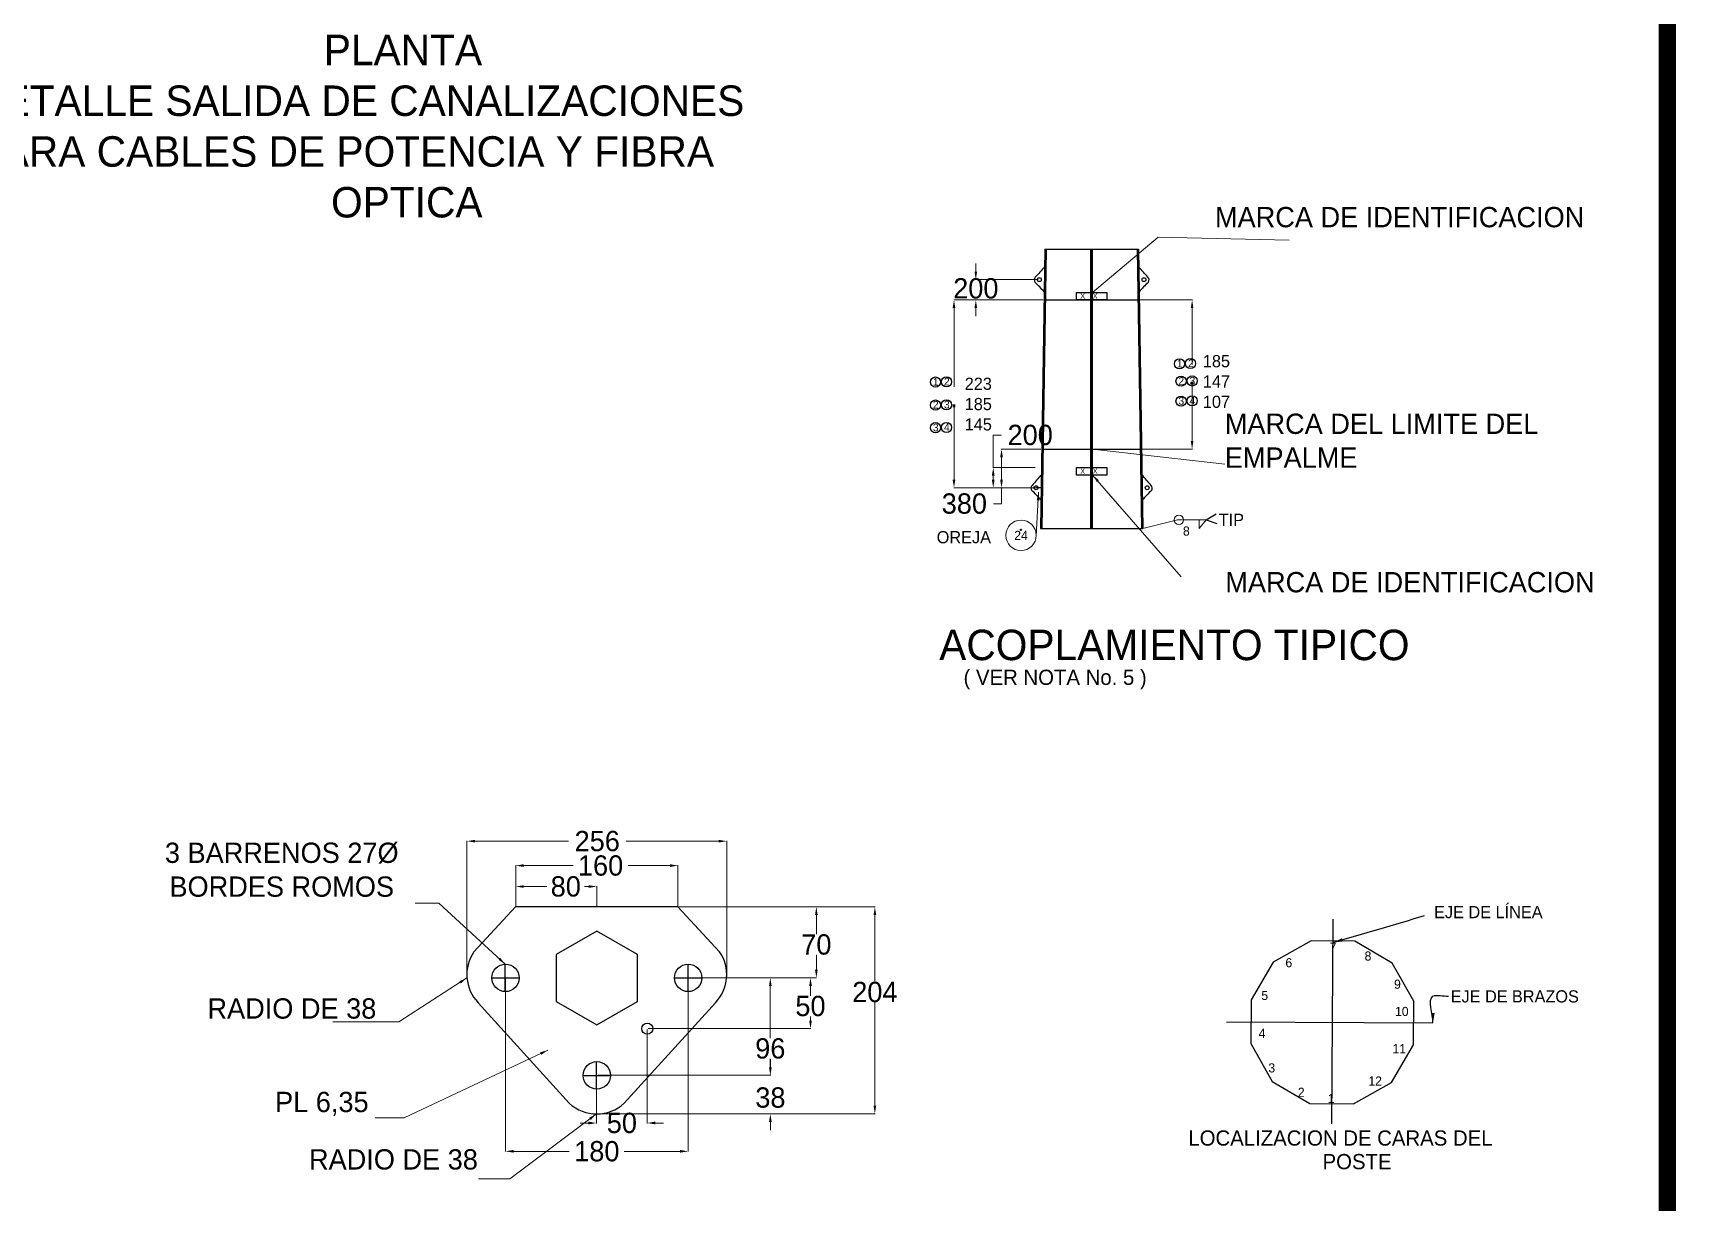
# Model space of a CAD drawing. Header units: centimetres. Extents: x 14 to 66415, y 14 to 43040.
# Drawn here: x 50217 to 66415, y 11379 to 22898 of the extents above; entities that cross this region are included whole.
import ezdxf
from ezdxf.enums import TextEntityAlignment as Align

# ---------------------------------------------------------------- set-up
doc = ezdxf.new("R2010")
doc.units = ezdxf.units.CM
doc.header["$LTSCALE"] = 10
doc.header["$MEASUREMENT"] = 0
doc.layers.get('0').update_dxf_attribs({"linetype": 'CONTINUOUS'})
doc.layers.get('DEFPOINTS').update_dxf_attribs({"color": 2, "linetype": 'CONTINUOUS'})
for name, color, linetype in [('ACERO1', 144, 'CONTINUOUS'), ('ACOT', 7, 'CONTINUOUS'), ('DIMENCIONES', 252, 'CONTINUOUS'), ('EXTERNO', 131, 'CONTINUOUS'), ('MARCO', 7, 'CONTINUOUS'), ('TEXT', 7, 'CONTINUOUS'), ('TEXTOS', 7, 'CONTINUOUS')]:
    doc.layers.add(name, color=color, linetype=linetype)
doc.styles.get("Standard").update_dxf_attribs({"font": ''})
doc.styles.get('Standard').set_extended_font_data('Zurich Ex BT')
doc.dimstyles.get("Standard").update_dxf_attribs({"dimtxt": 200, "dimasz": 80, "dimexe": 3, "dimexo": 10, "dimgap": 0.09, "dimtad": 0, "dimtih": 1, "dimtoh": 1, "dimzin": 0, "dimdsep": 46, "dimtxsty": 'Standard', "dimcen": 0.09, "dimclrd": 256, "dimclre": 256, "dimclrt": 256, "dimadec": 0, "dimazin": 0, "dimtfac": 1, "dimtofl": 0, "dimtmove": 0, "dimatfit": 3, "dimfxl": 0, "dimtolj": 1, "dimtzin": 0, "dimlwd": 0, "dimlwe": 0, "dimarcsym": 0})

# ---------------------------------------------------------------- blocks, each defined once
blk = doc.blocks.new('*D16')
at = {"layer": 'DEFPOINTS', "color": 0}
for p in [(56576, 14694), (54976, 14288), (56576, 14288)]:
    blk.add_point(p, dxfattribs=at)
at = {"layer": 'DIMENCIONES', "lineweight": 0}
for p, q in [((54976, 14298), (54976, 14697)), ((55056, 14694), (55542, 14694)), ((56496, 14694), (56084, 14694)), ((56576, 14298), (56576, 14697))]:
    blk.add_line(p, q, dxfattribs=at)
at = {"layer": 'DIMENCIONES'}
for points in [[(55056, 14708), (55056, 14681), (54976, 14694)], [(56496, 14708), (56496, 14681), (56576, 14694)]]:
    blk.add_solid(points, dxfattribs=at)
at = {"layer": 'DIMENCIONES', "insert": (55813, 14694), "char_height": 200, "attachment_point": 5}
blk.add_mtext('\\A1;160', dxfattribs=at)
blk = doc.blocks.new('*D17')
at = {"layer": 'DEFPOINTS', "color": 0}
for p in [(57056, 14935), (54496, 13588), (57056, 13588)]:
    blk.add_point(p, dxfattribs=at)
at = {"layer": 'DIMENCIONES', "lineweight": 0}
for p, q in [((54496, 13598), (54496, 14938)), ((54576, 14935), (55497, 14935)), ((56976, 14935), (56064, 14935)), ((57056, 13598), (57056, 14938))]:
    blk.add_line(p, q, dxfattribs=at)
at = {"layer": 'DIMENCIONES'}
for points in [[(54576, 14948), (54576, 14922), (54496, 14935)], [(56976, 14948), (56976, 14922), (57056, 14935)]]:
    blk.add_solid(points, dxfattribs=at)
at = {"layer": 'DIMENCIONES', "insert": (55780, 14935), "char_height": 200, "attachment_point": 5}
blk.add_mtext('\\A1;256', dxfattribs=at)
blk = doc.blocks.new('*D18')
at = {"layer": 'DEFPOINTS', "color": 0}
for p in [(54976, 14488), (54976, 14288), (55776, 14288)]:
    blk.add_point(p, dxfattribs=at)
at = {"layer": 'DIMENCIONES', "lineweight": 0}
for p, q in [((54976, 14298), (54976, 14491)), ((55056, 14488), (55284, 14488)), ((55696, 14488), (55655, 14488)), ((55776, 14298), (55776, 14491))]:
    blk.add_line(p, q, dxfattribs=at)
at = {"layer": 'DIMENCIONES'}
for points in [[(55056, 14501), (55056, 14475), (54976, 14488)], [(55696, 14501), (55696, 14475), (55776, 14488)]]:
    blk.add_solid(points, dxfattribs=at)
at = {"layer": 'DIMENCIONES', "insert": (55470, 14488), "char_height": 200, "attachment_point": 5}
blk.add_mtext('\\A1;80', dxfattribs=at)
blk = doc.blocks.new('*D19')
at = {"layer": 'DEFPOINTS', "color": 0}
for p in [(56576, 14288), (56676, 13588), (57940, 13588)]:
    blk.add_point(p, dxfattribs=at)
at = {"layer": 'DIMENCIONES', "lineweight": 0}
for p, q in [((56586, 14288), (57943, 14288)), ((57940, 14208), (57940, 14018)), ((57940, 13668), (57940, 13814)), ((56686, 13588), (57943, 13588))]:
    blk.add_line(p, q, dxfattribs=at)
at = {"layer": 'DIMENCIONES'}
for points in [[(57927, 14208), (57953, 14208), (57940, 14288)], [(57927, 13668), (57953, 13668), (57940, 13588)]]:
    blk.add_solid(points, dxfattribs=at)
at = {"layer": 'DIMENCIONES', "insert": (57940, 13916), "char_height": 200, "attachment_point": 5}
blk.add_mtext('\\A1;70', dxfattribs=at)
blk = doc.blocks.new('*D20')
at = {"layer": 'DEFPOINTS', "color": 0}
for p in [(56676, 13588), (56273, 13088), (57882, 13088)]:
    blk.add_point(p, dxfattribs=at)
at = {"layer": 'DIMENCIONES', "lineweight": 0}
for p, q in [((56686, 13588), (57885, 13588)), ((57882, 13508), (57882, 13412)), ((57882, 13168), (57882, 13208)), ((56283, 13088), (57885, 13088))]:
    blk.add_line(p, q, dxfattribs=at)
at = {"layer": 'DIMENCIONES'}
for points in [[(57869, 13508), (57896, 13508), (57882, 13588)], [(57869, 13168), (57896, 13168), (57882, 13088)]]:
    blk.add_solid(points, dxfattribs=at)
at = {"layer": 'DIMENCIONES', "insert": (57882, 13310), "char_height": 200, "attachment_point": 5}
blk.add_mtext('\\A1;50', dxfattribs=at)
blk = doc.blocks.new('*D21')
at = {"layer": 'DEFPOINTS', "color": 0}
for p in [(55776, 12628), (57487, 12628), (55776, 12248)]:
    blk.add_point(p, dxfattribs=at)
at = {"layer": 'DIMENCIONES', "lineweight": 0}
for p, q in [((57487, 12708), (57487, 12788)), ((55786, 12628), (57490, 12628)), ((55786, 12248), (57490, 12248)), ((57487, 12168), (57487, 12088))]:
    blk.add_line(p, q, dxfattribs=at)
at = {"layer": 'DIMENCIONES'}
for points in [[(57473, 12708), (57500, 12708), (57487, 12628)], [(57473, 12168), (57500, 12168), (57487, 12248)]]:
    blk.add_solid(points, dxfattribs=at)
at = {"layer": 'DIMENCIONES', "insert": (57487, 12408), "char_height": 200, "attachment_point": 5}
blk.add_mtext('\\A1;38', dxfattribs=at)
blk = doc.blocks.new('*D22')
at = {"layer": 'DEFPOINTS', "color": 0}
for p in [(55776, 14288), (55776, 12248), (58517, 12248)]:
    blk.add_point(p, dxfattribs=at)
at = {"layer": 'DIMENCIONES', "lineweight": 0}
for p, q in [((55786, 14288), (58520, 14288)), ((58517, 14208), (58517, 13550)), ((58517, 12328), (58517, 13346)), ((55786, 12248), (58520, 12248))]:
    blk.add_line(p, q, dxfattribs=at)
at = {"layer": 'DIMENCIONES'}
for points in [[(58504, 14208), (58530, 14208), (58517, 14288)], [(58504, 12328), (58530, 12328), (58517, 12248)]]:
    blk.add_solid(points, dxfattribs=at)
at = {"layer": 'DIMENCIONES', "insert": (58517, 13448), "char_height": 200, "attachment_point": 5}
blk.add_mtext('\\A1;204', dxfattribs=at)
blk = doc.blocks.new('*D106')
at = {"layer": 'DEFPOINTS', "color": 0}
for p in [(60185, 20267), (59297, 18417), (60162, 18417)]:
    blk.add_point(p, dxfattribs=at)
at = {"layer": 'TEXTOS', "lineweight": 0}
for p, q in [((60175, 20267), (59294, 20267)), ((59297, 20187), (59297, 19410)), ((59297, 18497), (59297, 19209)), ((60152, 18417), (59294, 18417))]:
    blk.add_line(p, q, dxfattribs=at)
at = {"layer": 'TEXTOS'}
for points in [[(59283, 20187), (59310, 20187), (59297, 20267)], [(59283, 18497), (59310, 18497), (59297, 18417)]]:
    blk.add_solid(points, dxfattribs=at)
at = {"layer": 'TEXTOS', "insert": (59297, 19309), "char_height": 200, "attachment_point": 5}
blk.add_mtext('\\A1;.', dxfattribs=at)
blk = doc.blocks.new('*D146')
at = {"layer": 'DEFPOINTS', "color": 0}
for p in [(60162, 18797), (59765, 18417), (60156, 18417)]:
    blk.add_point(p, dxfattribs=at)
at = {"layer": 'DIMENCIONES', "lineweight": 0}
for p, q in [((60152, 18797), (59762, 18797)), ((59765, 18717), (59765, 18497)), ((60146, 18417), (59762, 18417)), ((59765, 18417), (59765, 18260)), ((59765, 18260), (59685, 18260))]:
    blk.add_line(p, q, dxfattribs=at)
at = {"layer": 'DIMENCIONES'}
for points in [[(59752, 18717), (59779, 18717), (59765, 18797)], [(59752, 18497), (59779, 18497), (59765, 18417)]]:
    blk.add_solid(points, dxfattribs=at)
at = {"layer": 'DIMENCIONES', "insert": (59399, 18260), "char_height": 200, "attachment_point": 5}
blk.add_mtext('\\A1;380', dxfattribs=at)
blk = doc.blocks.new('*D147')
at = {"layer": 'DEFPOINTS', "color": 0}
for p in [(61122, 20267), (61146, 18797), (61644, 18797)]:
    blk.add_point(p, dxfattribs=at)
at = {"layer": 'DIMENCIONES', "lineweight": 0}
for p, q in [((61132, 20267), (61647, 20267)), ((61644, 20187), (61644, 19632)), ((61644, 18877), (61644, 19432)), ((61156, 18797), (61647, 18797))]:
    blk.add_line(p, q, dxfattribs=at)
at = {"layer": 'DIMENCIONES'}
for points in [[(61631, 20187), (61657, 20187), (61644, 20267)], [(61631, 18877), (61657, 18877), (61644, 18797)]]:
    blk.add_solid(points, dxfattribs=at)
at = {"layer": 'DIMENCIONES', "insert": (61644, 19532), "char_height": 200, "attachment_point": 5}
blk.add_mtext('\\A1;.', dxfattribs=at)
blk = doc.blocks.new('*D148')
at = {"layer": 'DEFPOINTS', "color": 0}
for p in [(60138, 20467), (59512, 20267), (60183, 20267)]:
    blk.add_point(p, dxfattribs=at)
at = {"layer": 'DIMENCIONES', "lineweight": 0}
for p, q in [((59512, 20547), (59512, 20627)), ((60128, 20467), (59509, 20467)), ((60173, 20267), (59509, 20267)), ((59512, 20187), (59512, 20107))]:
    blk.add_line(p, q, dxfattribs=at)
at = {"layer": 'DIMENCIONES'}
for points in [[(59499, 20547), (59525, 20547), (59512, 20467)], [(59499, 20187), (59525, 20187), (59512, 20267)]]:
    blk.add_solid(points, dxfattribs=at)
at = {"layer": 'DIMENCIONES', "insert": (59512, 20380), "char_height": 200, "attachment_point": 5}
blk.add_mtext('\\A1;200', dxfattribs=at)
blk = doc.blocks.new('*D149')
at = {"layer": 'DEFPOINTS', "color": 0}
for p in [(59684, 18617), (60106, 18617), (60106, 18417)]:
    blk.add_point(p, dxfattribs=at)
at = {"layer": 'DIMENCIONES', "lineweight": 0}
for p, q in [((59684, 18617), (59684, 18936)), ((59684, 18936), (59764, 18936)), ((60096, 18617), (59681, 18617)), ((59684, 18497), (59684, 18537)), ((60096, 18417), (59681, 18417))]:
    blk.add_line(p, q, dxfattribs=at)
at = {"layer": 'DIMENCIONES'}
for points in [[(59670, 18537), (59697, 18537), (59684, 18617)], [(59670, 18497), (59697, 18497), (59684, 18417)]]:
    blk.add_solid(points, dxfattribs=at)
at = {"layer": 'DIMENCIONES', "insert": (60048, 18936), "char_height": 200, "attachment_point": 5}
blk.add_mtext('\\A1;200', dxfattribs=at)
blk = doc.blocks.new('*D216')
at = {"layer": 'DEFPOINTS', "color": 0}
for p in [(56678, 13588), (55786, 12628), (57486, 12628)]:
    blk.add_point(p, dxfattribs=at)
at = {"layer": 'DIMENCIONES', "lineweight": 0}
for p, q in [((56688, 13588), (57489, 13588)), ((57486, 13508), (57486, 12994)), ((57486, 12708), (57486, 12790)), ((55796, 12628), (57489, 12628))]:
    blk.add_line(p, q, dxfattribs=at)
at = {"layer": 'DIMENCIONES'}
for points in [[(57473, 13508), (57500, 13508), (57486, 13588)], [(57473, 12708), (57500, 12708), (57486, 12628)]]:
    blk.add_solid(points, dxfattribs=at)
at = {"layer": 'DIMENCIONES', "insert": (57486, 12892), "char_height": 200, "attachment_point": 5}
blk.add_mtext('\\A1;96', dxfattribs=at)
blk = doc.blocks.new('*D217')
at = {"layer": 'DEFPOINTS', "color": 0}
for p in [(54876, 13588), (56676, 13588), (54876, 11879)]:
    blk.add_point(p, dxfattribs=at)
at = {"layer": 'DIMENCIONES', "lineweight": 0}
for p, q in [((54876, 13578), (54876, 11876)), ((56676, 13578), (56676, 11876)), ((54956, 11879), (55504, 11879)), ((56596, 11879), (56047, 11879))]:
    blk.add_line(p, q, dxfattribs=at)
at = {"layer": 'DIMENCIONES'}
for points in [[(54956, 11893), (54956, 11866), (54876, 11879)], [(56596, 11893), (56596, 11866), (56676, 11879)]]:
    blk.add_solid(points, dxfattribs=at)
at = {"layer": 'DIMENCIONES', "insert": (55776, 11879), "char_height": 200, "attachment_point": 5}
blk.add_mtext('\\A1;180', dxfattribs=at)
blk = doc.blocks.new('*D218')
at = {"layer": 'DEFPOINTS', "color": 0}
for p in [(56273, 13088), (55773, 12628), (55773, 12158)]:
    blk.add_point(p, dxfattribs=at)
at = {"layer": 'DIMENCIONES', "lineweight": 0}
for p, q in [((56273, 13078), (56273, 12155)), ((55773, 12618), (55773, 12155)), ((55693, 12158), (55613, 12158)), ((56353, 12158), (56433, 12158))]:
    blk.add_line(p, q, dxfattribs=at)
at = {"layer": 'DIMENCIONES'}
for points in [[(55693, 12172), (55693, 12145), (55773, 12158)], [(56353, 12172), (56353, 12145), (56273, 12158)]]:
    blk.add_solid(points, dxfattribs=at)
at = {"layer": 'DIMENCIONES', "insert": (56023, 12158), "char_height": 200, "attachment_point": 5}
blk.add_mtext('\\A1;50', dxfattribs=at)

msp = doc.modelspace()

# ---------------------------------------------------------------- linework, layer by layer
at = {"layer": 'ACERO1'}
for p, q in [((60192.913, 20766.961), (60149.6, 18016.961)), ((60192.913, 20766.961), (60149.6, 18016.961)), ((60197.675, 20766.886), (60154.362, 18016.886)), ((60205.612, 20766.761), (60162.299, 18016.761)), ((60192.913, 20766.961), (61114.563, 20766.961)), ((60644.213, 18016.961), (60644.213, 20766.961)), ((60653.738, 18016.961), (60653.738, 20766.961)), ((60653.738, 18016.961), (60653.738, 20766.961)), ((60663.263, 18016.961), (60663.263, 20766.961)), ((61101.864, 20766.761), (61145.178, 18016.761)), ((61109.801, 20766.886), (61153.114, 18016.886)), ((61114.563, 20766.961), (61157.876, 18016.961)), ((60188.188, 20466.961), (60185.038, 20466.961)), ((60188.188, 20466.961), (60185.038, 20466.961)), ((60185.038, 20266.961), (61122.438, 20266.961)), ((60161.885, 18796.961), (61145.591, 18796.961)), ((60155.9, 18416.961), (60105.9, 18416.961)), ((60149.6, 18016.961), (61157.876, 18016.961)), ((63031.869, 14165.525), (63019.609, 12149.693)), ((54873.145, 13452.802), (54873.145, 13722.753)), ((56675.728, 13452.802), (56675.728, 13722.753)), ((54740.728, 13587.777), (55010.728, 13587.777)), ((56543.311, 13587.777), (56813.311, 13587.777)), ((56678.311, 13587.777), (56813.311, 13587.777)), ((61981.945, 13155.907), (64018.687, 13143.648)), ((55773.145, 12492.802), (55773.145, 12762.753)), ((55640.728, 12627.777), (55910.728, 12627.777)), ((55775.728, 12627.777), (55910.728, 12627.777))]:
    msp.add_line(p, q, dxfattribs=at)
for points in [[(60504.511, 20341.567), (60802.965, 20341.567), (60802.965, 20266.961), (60504.511, 20266.961)], [(60504.511, 18616.961), (60802.965, 18616.961), (60802.965, 18542.355), (60504.511, 18542.355)], [(55375.728, 13356.837), (55775.728, 13125.897), (56175.728, 13356.837), (56175.728, 13818.717), (55775.728, 14049.658), (55375.728, 13818.717)], [(63829.886, 13358.678), (63617.7, 13732.764), (63246.899, 13950.64), (62816.838, 13953.925), (62442.752, 13741.739), (62224.876, 13370.938), (62221.591, 12940.877), (62433.777, 12566.791), (62804.578, 12348.915), (63234.639, 12345.63), (63608.726, 12557.816), (63826.601, 12928.617)]]:
    msp.add_lwpolyline(points, close=True, dxfattribs=at)
msp.add_lwpolyline([(56986.922, 13846.239), (56575.728, 14287.777), (54975.728, 14287.777), (54564.534, 13846.239, 0.354742825), (54605.182, 13343.735), (55504.796, 12353.506, 0.390239629), (56046.66, 12353.506), (56946.274, 13343.735, 0.354742825)], format="xyb", close=True, dxfattribs=at)
for centre, radius in [((60138.188, 20466.961), 19), ((61169.288, 20466.961), 19), ((60105.9, 18416.961), 19), ((61201.576, 18416.961), 19), ((54875.728, 13587.777), 135), ((56675.728, 13587.777), 135), ((56273.145, 13087.777), 55), ((55775.728, 12627.777), 135)]:
    msp.add_circle(centre, radius, dxfattribs=at)
for centre, radius, start, end in [((62969.13, 17997.235), 3802.012, 136.9637233, 139.0251955), ((58338.346, 17997.235), 3802.012, 40.9748045, 43.0362767), ((60128.01, 20463.184), 40, 137.2877188, 211.8775237), ((60106.632, 20466.961), 18.443, 222.7122812, 222.8661736), ((59199.177, 19486.623), 1309.062, 41.0565951, 46.8749488), ((62108.299, 19486.623), 1309.062, 133.1250512, 138.9434049), ((61179.467, 20463.184), 40, 328.1224763, 42.7122812), ((61200.845, 20466.961), 18.443, 317.1338264, 317.2877188), ((62936.842, 15947.235), 3802.012, 136.9637233, 139.0251955), ((58370.634, 15947.235), 3802.012, 40.9748045, 43.0362767), ((60095.722, 18413.184), 40, 137.2877188, 211.8775237), ((60074.343, 18416.961), 18.443, 222.7122812, 222.8661736), ((59166.889, 17436.623), 1309.062, 41.0565951, 46.8749488), ((62140.588, 17436.623), 1309.062, 133.1250512, 138.9434049), ((61211.755, 18413.184), 40, 328.1224763, 42.7122812), ((61233.133, 18416.961), 18.443, 317.1338264, 317.2877188)]:
    msp.add_arc(centre, radius, start, end, dxfattribs=at)
at = {"layer": 'EXTERNO'}
msp.add_circle((59955.847, 18003.306), 6.35, dxfattribs=at)
at = {"layer": 'MARCO', "linetype": 'Continuous', "const_width": 171.786}
msp.add_lwpolyline([(66329.527, 100), (66329.527, 42954.4), (100, 42954.4), (100, 100)], close=True, dxfattribs=at)
at = {"layer": 'TEXT', "lineweight": 5}
msp.add_circle((59957.63, 17948.245), 150, dxfattribs=at)
at = {"layer": 'TEXTOS'}
for p, q in [((61782.219, 18100.203), (61879.767, 18160.944)), ((61783.281, 18100.865), (61886.94, 18065.042))]:
    msp.add_line(p, q, dxfattribs=at)
at = {"layer": 'TEXTOS', "linetype": 'ByBlock', "lineweight": 5}
msp.add_line((61157.876, 18016.961), (61500.358, 18100.203), dxfattribs=at)
at = {"layer": 'TEXTOS', "lineweight": 5}
for p, q in [((61500.358, 18100.203), (61782.219, 18100.203)), ((61712.926, 18015.689), (61712.926, 18100.865)), ((61712.926, 18015.689), (61782.219, 18100.203))]:
    msp.add_line(p, q, dxfattribs=at)
at = {"layer": 'TEXTOS'}
for centre in [(61519.348, 19638.49), (61628.533, 19640.819), (59113.728, 19458.54), (59222.913, 19460.869), (61534.727, 19466.733), (61643.911, 19469.062), (59113.728, 19231.731), (59222.913, 19234.06), (61534.727, 19270.378), (61643.911, 19272.707), (59113.728, 19008.773), (59222.913, 19011.102)]:
    msp.add_circle(centre, 50, dxfattribs=at)
at = {"layer": 'TEXTOS', "lineweight": 5}
msp.add_circle((61514.519, 18100.203), 46.034, dxfattribs=at)

# ---------------------------------------------------------------- texts
for s, height, p in [('EJE DE LÍNEA', 120, (64029.102, 14176.306)), ('EJE DE ', 120, (64192.717, 13345.727)), ('BRAZOS', 120, (64796.834, 13345.727)), ('PL 6,35', 200, (52604.274, 12265.515)), ('LOCALIZACION DE CARAS DEL ', 150, (61607.029, 11935.417)), ('POSTE', 150, (62929.97, 11702.808))]:
    msp.add_text(s, height=height).set_placement(p)
at = {"layer": 'ACERO1', "attachment_point": 1}
for s, insert, char_height, width in [('X    X', (60542.563, 20330.915), 50, 309.61535), ('X    X', (60542.563, 18606.309), 50, 309.61535), ('X X ', (60504.511, 18416.961), 2, 162.92443), ('7', (62999.822, 13935.333), 90, 70.18174), ('6', (62563.809, 13782.398), 90, 70.18174), ('8', (63344.176, 13848.401), 90, 70.18174), ('5', (62326.192, 13460.232), 90, 70.18174), ('9', (63634.792, 13571.131), 90, 70.18174), ('10', (63644.499, 13302.333), 90, 34.63147), ('11', (63619.33, 12936.325), 90, 153.84584), ('3', (62395.78, 12746.577), 90, 70.18174), ('2', (62686.56, 12506.186), 90, 70.18174), ('12', (63381.537, 12617.029), 90, 70.18174), ('1', (62980.867, 12444.255), 90, 70.18174)]:
    msp.add_mtext(s, dxfattribs=dict(at, insert=insert, char_height=char_height, width=width))
at = {"layer": 'ACERO1', "insert": (62299.871, 13086.421), "char_height": 90, "attachment_point": 1}
msp.add_mtext('4', dxfattribs=at)
at = {"layer": 'ACOT', "lineweight": 5, "char_height": 200, "attachment_point": 5}
for s, insert in [('\\A1;3 BARRENOS 27%%C\\PBORDES ROMOS', (52670.041, 14652.581)), ('\\A1;RADIO DE 38', (52770.056, 13285.291))]:
    msp.add_mtext(s, dxfattribs=dict(at, insert=insert))
at = {"layer": 'TEXT', "attachment_point": 1}
for s, insert, char_height, width in [('\\A1;\\pi3823.4;PLANTA \\P\\pi366.21;DETALLE SALIDA DE CANALIZACIONES \\P\\pi380.5;PARA CABLES DE POTENCIA Y FIBRA \\P\\pi3894.8;OPTICA', (49261.314, 22880.217), 300, 9303.85594), ('MARCA DEL LIMITE DEL EMPALME', (61966.347, 19147.236), 200, 3291.52343)]:
    msp.add_mtext(s, dxfattribs=dict(at, insert=insert, char_height=char_height, width=width))
at = {"layer": 'TEXT', "lineweight": 5, "insert": (53771.115, 11798.636), "char_height": 200, "attachment_point": 5}
msp.add_mtext('\\A1;RADIO DE 38', dxfattribs=at)
at = {"layer": 'TEXTOS', "linetype": 'ByBlock', "lineweight": 5}
for s, height, p in [('MARCA DE IDENTIFICACION', 200, (63689.814, 21083.303)), ('TIP', 120, (62031.028, 18101.029)), ('MARCA DE IDENTIFICACION', 200, (63791.7, 17486.647))]:
    msp.add_text(s, height=height, dxfattribs=at).set_placement(p, align=Align.MIDDLE_CENTER)
for s, height, p in [('OREJA', 120, (59393.943, 17929.819)), ('8', 90, (61587.312, 17990.424))]:
    msp.add_text(s, height=height, dxfattribs=at).set_placement(p, align=Align.MIDDLE)
at = {"layer": 'TEXTOS', "lineweight": 5}
msp.add_text('24', height=90, dxfattribs=at).set_placement((59957.63, 17948.245), align=Align.MIDDLE)
for s, height, p in [('ACOPLAMIENTO TIPICO', 300, (59151.02, 16718.315)), ('( VER NOTA No. 5 )', 150, (59390.977, 16474.402))]:
    msp.add_text(s, height=height, dxfattribs=at).set_placement(p)
at = {"layer": 'TEXTOS', "attachment_point": 1}
for s, insert, char_height, width in [('1', (61494.478, 19677.999), 75, 3.2807), ('1', (61519.348, 19638.49), 2, 3.2807), ('2', (61603.663, 19680.328), 75, 3.2807), ('185\\P147\\P107', (61749.917, 19723.975), 120, 819.50883), ('1', (59088.859, 19498.049), 75, 3.2807), ('1', (59113.728, 19458.54), 2, 3.2807), ('2', (59198.044, 19500.378), 75, 3.2807), ('223\\P185\\P145', (59402.566, 19501.503), 120, 819.50883), ('2', (61509.857, 19506.242), 75, 3.2807), ('3', (61619.042, 19508.572), 75, 3.2807), ('3', (61509.857, 19309.887), 75, 3.2807), ('4', (61619.042, 19312.216), 75, 3.2807), ('2', (59088.859, 19271.24), 75, 3.2807), ('3', (59198.044, 19273.569), 75, 3.2807), ('3', (59088.859, 19048.282), 75, 3.2807), ('4', (59198.044, 19050.611), 75, 3.2807)]:
    msp.add_mtext(s, dxfattribs=dict(at, insert=insert, char_height=char_height, width=width))

# ---------------------------------------------------------------- dimensions: what is measured, and where the dimension line sits
at = {"layer": 'DIMENCIONES'}
dim = msp.add_linear_dim(base=(59512.116, 20266.961), p1=(60138.188, 20466.961), p2=(60183.038, 20266.961), angle=90, text='200', dimstyle='Standard', dxfattribs=at)
dim.commit()
dim.dimension.update_dxf_attribs({"geometry": '*D148', "text_midpoint": (59512.116, 20380.393), "dimtype": 160})
dim = msp.add_linear_dim(base=(61643.911, 18796.961), p1=(61122.438, 20266.961), p2=(61145.591, 18796.961), angle=90, text='.', dimstyle='Standard', dxfattribs=at)
dim.commit()
dim.dimension.update_dxf_attribs({"geometry": '*D147', "text_midpoint": (61643.911, 19531.961)})
for base, p1, p2, text, picture, middle in [((59683.549, 18616.961), (60105.9, 18416.961), (60105.9, 18616.961), '200', '*D149', (60047.639, 18936.138)), ((59765.205, 18416.961), (60161.885, 18796.961), (60155.9, 18416.961), '380', '*D146', (59399.488, 18260.236)), ((58516.969, 12247.777), (55775.728, 14287.777), (55775.728, 12247.777), '204', '*D22', (58516.969, 13447.866)), ((57939.856, 13587.777), (56575.728, 14287.777), (56675.728, 13587.777), '70', '*D19', (57939.856, 13916.1)), ((57882.476, 13087.777), (56675.728, 13587.777), (56273.145, 13087.777), '50', '*D20', (57882.476, 13309.901)), ((57486.828, 12627.777), (55775.728, 12247.777), (55775.728, 12627.777), '38', '*D21', (57486.828, 12408.384))]:
    dim = msp.add_linear_dim(base=base, p1=p1, p2=p2, angle=90, text=text, dimstyle='Standard', override={"dimtxt": 200}, dxfattribs=at)
    dim.commit()
    dim.dimension.update_dxf_attribs({"geometry": picture, "text_midpoint": middle, "dimtype": 160})
for base, p1, p2, text, picture, middle in [((57055.728, 14935.161), (54495.728, 13587.777), (57055.728, 13587.777), '256', '*D17', (55780.422, 14935.161)), ((56575.728, 14694.297), (54975.728, 14287.777), (56575.728, 14287.777), '160', '*D16', (55812.931, 14694.297)), ((54975.728, 14487.867), (55775.728, 14287.777), (54975.728, 14287.777), '80', '*D18', (55469.756, 14487.867))]:
    dim = msp.add_linear_dim(base=base, p1=p1, p2=p2, text=text, dimstyle='Standard', override={"dimtxt": 200}, dxfattribs=at)
    dim.commit()
    dim.dimension.update_dxf_attribs({"geometry": picture, "text_midpoint": middle, "dimtype": 160})
at = {"layer": 'DIMENCIONES', "color": 0}
for base, p1, p2, text, picture, middle in [((54875.728, 11879.454), (56675.728, 13587.777), (54875.728, 13587.777), '180', '*D217', (55775.728, 11879.454)), ((55773.145, 12158.292), (56273.145, 13087.777), (55773.145, 12627.777), '50', '*D218', (56023.145, 12158.292))]:
    dim = msp.add_linear_dim(base=base, p1=p1, p2=p2, text=text, dimstyle='Standard', override={"dimtxt": 200}, dxfattribs=at)
    dim.commit()
    dim.dimension.update_dxf_attribs({"geometry": picture, "text_midpoint": middle, "dimtype": 160})
dim = msp.add_linear_dim(base=(57486.399, 12627.777), p1=(56678.311, 13587.777), p2=(55785.728, 12627.777), angle=90, text='96', dimstyle='Standard', override={"dimtxt": 200}, dxfattribs=at)
dim.commit()
dim.dimension.update_dxf_attribs({"geometry": '*D216', "text_midpoint": (57486.399, 12892.091), "dimtype": 160})
at = {"layer": 'TEXTOS'}
dim = msp.add_linear_dim(base=(59296.56, 18416.961), p1=(60185.038, 20266.961), p2=(60161.885, 18416.961), angle=90, text='.', dimstyle='Standard', dxfattribs=at)
dim.commit()
dim.dimension.update_dxf_attribs({"geometry": '*D106', "text_midpoint": (59296.56, 19309.489), "dimtype": 160})

# ---------------------------------------------------------------- leaders
at = {"layer": 'DIMENCIONES', "color": 0}
msp.add_leader([(54873.145, 13722.753), (54219.836, 14323.79), (53985.271, 14323.79)], dimstyle='Standard', override={"dimgap": 0.09, "dimtad": 0}, dxfattribs=at)
at = {"layer": 'TEXT'}
for points, override in [([(60663.263, 20341.567), (61310.938, 20884.546), (62601.543, 20856.523)], {"dimasz": 15, "dimgap": 0.09, "dimtad": 0, "dimclrd": 256}), ([(60663.263, 18796.961), (61966.347, 18650.76)], {"dimasz": 15, "dimgap": 0.09, "dimtad": 0})]:
    msp.add_leader(points, dimstyle='Standard', override=override, dxfattribs=at)
at = {"layer": 'TEXTOS'}
for points in [[(60663.263, 18542.355), (61536.217, 17539.944)], [(60129.54, 18373.547), (60107.435, 17940.596)]]:
    msp.add_leader(points, dimstyle='Standard', override={"dimgap": 0.09, "dimtad": 0}, dxfattribs=at)
at = {"layer": 'TEXTOS', "path_type": 1}
for points in [[(63030.469, 13935.333), (63935.961, 14201.601)], [(64018.687, 13143.648), (64018.687, 13407.694), (64170.704, 13407.694)]]:
    msp.add_leader(points, dimstyle='Standard', override={"dimasz": 100, "dimgap": 0.09, "dimtad": 0, "dimclrd": 256}, dxfattribs=at)
at = {"layer": 'TEXTOS', "color": 0}
for points in [[(54495.728, 13587.777), (53823.147, 13154.377), (53175.197, 13154.377)], [(55294.459, 12876.411), (53878.187, 12209.057), (53590.747, 12209.057)], [(55773.145, 12247.786), (54918.695, 11607.728), (54609.862, 11607.728)]]:
    msp.add_leader(points, dimstyle='Standard', override={"dimgap": 0.09, "dimtad": 0}, dxfattribs=at)

doc.saveas('drawing.dxf')
